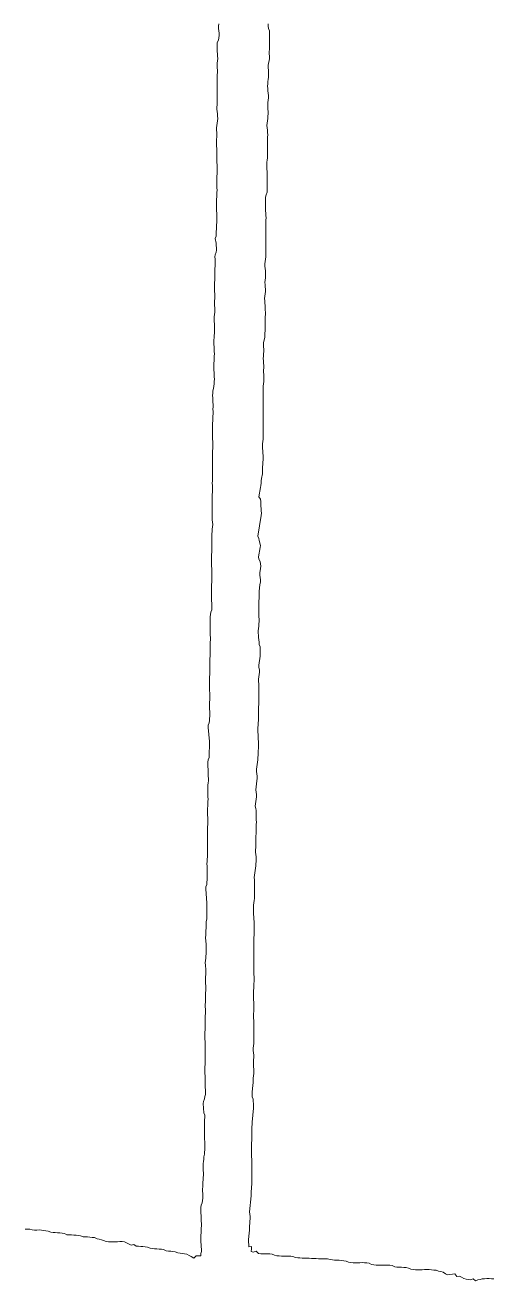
# Model space of a CAD drawing. Extents: x -16 to 11205, y -14909 to 147.
# Drawn here: x 9351 to 9554, y -9352 to -8808 of the extents above; entities that cross this region are included whole.
import ezdxf

# ---------------------------------------------------------------- set-up
doc = ezdxf.new("R2010")
doc.units = 0
doc.layers.get('0').update_dxf_attribs({"color": 1, "linetype": 'CONTINUOUS', "lineweight": 15, "true_color": 0xff0000})

msp = doc.modelspace()

# ---------------------------------------------------------------- linework, layer by layer
for p, q in [((9434.78, -8808), (9434.83, -8807)), ((9456.29, -8807), (9456.25, -8808)), ((9434.77, -8809), (9434.78, -8808)), ((9434.83, -8810), (9434.77, -8809)), ((9434.94, -8811), (9434.83, -8810)), ((9434.89, -8812.99), (9434.98, -8812)), ((9434.98, -8812), (9434.94, -8811)), ((9456.25, -8808), (9456.3, -8808.99)), ((9456.3, -8808.99), (9456.75, -8810.01)), ((9456.75, -8810.01), (9456.81, -8811.01)), ((9456.81, -8812), (9456.77, -8813)), ((9456.81, -8811.01), (9456.81, -8812)), ((9434.06, -8817), (9434.08, -8816.01)), ((9434.08, -8818), (9434.06, -8817)), ((9434.08, -8816.01), (9434.19, -8815.02)), ((9434.13, -8818.99), (9434.08, -8818)), ((9434.19, -8815.02), (9434.69, -8813.96)), ((9434.69, -8813.96), (9434.89, -8812.99)), ((9456.74, -8818), (9456.7, -8819)), ((9456.78, -8817), (9456.74, -8818)), ((9456.77, -8813), (9456.76, -8814)), ((9456.76, -8814), (9456.78, -8815)), ((9456.78, -8815), (9456.79, -8816)), ((9456.79, -8816), (9456.78, -8817)), ((9434.23, -8819.99), (9434.13, -8818.99)), ((9434.19, -8824.01), (9434.3, -8823.01)), ((9434.34, -8820.99), (9434.23, -8819.99)), ((9434.3, -8823.01), (9434.37, -8822)), ((9434.37, -8822), (9434.34, -8820.99)), ((9456.73, -8822.99), (9456.33, -8824.01)), ((9456.7, -8819), (9456.7, -8820)), ((9456.7, -8820), (9456.74, -8821)), ((9456.76, -8822), (9456.73, -8822.99)), ((9456.74, -8821), (9456.76, -8822)), ((9434.12, -8830), (9434.2, -8829.01)), ((9434.14, -8825), (9434.19, -8824.01)), ((9434.17, -8826), (9434.14, -8825)), ((9434.24, -8827), (9434.17, -8826)), ((9434.2, -8829.01), (9434.26, -8828.01)), ((9434.26, -8828.01), (9434.24, -8827)), ((9456.33, -8824.01), (9456.27, -8825)), ((9456.27, -8825), (9456.29, -8826)), ((9456.29, -8826), (9456.37, -8827)), ((9456.43, -8829.02), (9456.34, -8830.03)), ((9456.37, -8827), (9456.44, -8828)), ((9456.44, -8828), (9456.43, -8829.02)), ((9434.07, -8831), (9434.12, -8830)), ((9434.07, -8832), (9434.07, -8831)), ((9434.08, -8833), (9434.07, -8832)), ((9434.08, -8834), (9434.08, -8833)), ((9434.08, -8835), (9434.08, -8834)), ((9456.01, -8833), (9455.99, -8834)), ((9455.99, -8834), (9456.03, -8835)), ((9456.1, -8832.01), (9456.01, -8833)), ((9456.22, -8831.02), (9456.1, -8832.01)), ((9456.34, -8830.03), (9456.22, -8831.02)), ((9434.07, -8836), (9434.08, -8835)), ((9434.07, -8837), (9434.07, -8836)), ((9434.07, -8838), (9434.07, -8837)), ((9434.08, -8839), (9434.07, -8838)), ((9434.08, -8840), (9434.08, -8839)), ((9434.08, -8841), (9434.08, -8840)), ((9456.03, -8835), (9456.14, -8835.99)), ((9456.2, -8840.01), (9456.08, -8841)), ((9456.14, -8835.99), (9456.27, -8836.99)), ((9456.31, -8839.01), (9456.2, -8840.01)), ((9456.27, -8836.99), (9456.33, -8838)), ((9456.33, -8838), (9456.31, -8839.01)), ((9434.04, -8843), (9434.07, -8842)), ((9434.04, -8844), (9434.04, -8843)), ((9434.09, -8844.99), (9434.04, -8844)), ((9434.07, -8842), (9434.08, -8841)), ((9434.21, -8845.99), (9434.09, -8844.99)), ((9456.08, -8841), (9456.02, -8842)), ((9456.02, -8842), (9456.04, -8843)), ((9456.04, -8843), (9456.1, -8844)), ((9456.1, -8844), (9456.16, -8845)), ((9456.16, -8845), (9456.18, -8846.01)), ((9433.96, -8851), (9434.11, -8850.01)), ((9434.11, -8850.01), (9434.28, -8849.02)), ((9434.34, -8846.99), (9434.21, -8845.99)), ((9434.28, -8849.02), (9434.37, -8848.01)), ((9434.37, -8848.01), (9434.34, -8846.99)), ((9455.72, -8849.99), (9455.68, -8851)), ((9455.87, -8848.99), (9455.72, -8849.99)), ((9456.04, -8848), (9455.87, -8848.99)), ((9456.14, -8847.01), (9456.04, -8848)), ((9456.18, -8846.01), (9456.14, -8847.01)), ((9433.89, -8851.99), (9433.96, -8851)), ((9433.89, -8853), (9433.89, -8851.99)), ((9433.92, -8854), (9433.89, -8853)), ((9433.91, -8857), (9433.94, -8856)), ((9433.94, -8855), (9433.92, -8854)), ((9433.94, -8856), (9433.94, -8855)), ((9455.68, -8851), (9455.77, -8852.01)), ((9455.77, -8852.01), (9455.91, -8853.01)), ((9455.91, -8853.01), (9456, -8854)), ((9455.98, -8856), (9455.97, -8857)), ((9456.01, -8855), (9455.98, -8856)), ((9456, -8854), (9456.01, -8855)), ((9433.87, -8858), (9433.91, -8857)), ((9433.87, -8859), (9433.87, -8858)), ((9433.91, -8860), (9433.87, -8859)), ((9433.97, -8861), (9433.91, -8860)), ((9434, -8862), (9433.97, -8861)), ((9455.94, -8860), (9455.92, -8861)), ((9455.92, -8861), (9455.92, -8862)), ((9455.95, -8859), (9455.94, -8860)), ((9455.96, -8858), (9455.95, -8859)), ((9455.97, -8857), (9455.96, -8858)), ((9433.95, -8865), (9433.97, -8864)), ((9433.98, -8866), (9433.95, -8865)), ((9433.97, -8864), (9434, -8863)), ((9434.03, -8867), (9433.98, -8866)), ((9434, -8863), (9434, -8862)), ((9434.08, -8868), (9434.03, -8867)), ((9455.66, -8866.98), (9455.61, -8867.99)), ((9455.79, -8865.98), (9455.66, -8866.98)), ((9455.91, -8864.99), (9455.79, -8865.98)), ((9455.96, -8864), (9455.91, -8864.99)), ((9455.92, -8862), (9455.94, -8863)), ((9455.94, -8863), (9455.96, -8864)), ((9434.03, -8873), (9434.09, -8872)), ((9434.11, -8869), (9434.08, -8868)), ((9434.09, -8872), (9434.12, -8871)), ((9434.12, -8870), (9434.11, -8869)), ((9434.12, -8871), (9434.12, -8870)), ((9455.61, -8867.99), (9455.64, -8869)), ((9455.64, -8869), (9455.71, -8870.01)), ((9455.71, -8870.01), (9455.73, -8871.01)), ((9455.73, -8871.01), (9455.74, -8872.01)), ((9455.74, -8872.01), (9455.77, -8873.01)), ((9433.96, -8875), (9433.98, -8874)), ((9433.97, -8876), (9433.96, -8875)), ((9434.01, -8877), (9433.97, -8876)), ((9433.98, -8874), (9434.03, -8873)), ((9434.05, -8878), (9434.01, -8877)), ((9434.07, -8879), (9434.05, -8878)), ((9455.77, -8873.01), (9455.82, -8874)), ((9455.82, -8874), (9455.84, -8875)), ((9455.84, -8876), (9455.83, -8877)), ((9455.83, -8877), (9455.85, -8877.99)), ((9455.84, -8875), (9455.84, -8876)), ((9455.85, -8877.99), (9455.86, -8878.99)), ((9433.86, -8884), (9433.89, -8883)), ((9433.89, -8883), (9433.93, -8882)), ((9433.93, -8882), (9433.99, -8881)), ((9433.99, -8881), (9434.05, -8880)), ((9434.05, -8880), (9434.07, -8879)), ((9455.06, -8883), (9455.04, -8884)), ((9455.14, -8882.01), (9455.06, -8883)), ((9455.3, -8881.04), (9455.14, -8882.01)), ((9455.78, -8879.98), (9455.3, -8881.04)), ((9455.86, -8878.99), (9455.78, -8879.98)), ((9433.79, -8886), (9433.82, -8885)), ((9433.8, -8887), (9433.79, -8886)), ((9433.86, -8888), (9433.8, -8887)), ((9433.82, -8885), (9433.86, -8884)), ((9433.94, -8889), (9433.86, -8888)), ((9433.98, -8890), (9433.94, -8889)), ((9455.04, -8886), (9455.02, -8887)), ((9455.02, -8887), (9455.05, -8888)), ((9455.04, -8884), (9455.05, -8885)), ((9455.05, -8885), (9455.04, -8886)), ((9455.05, -8888), (9455.15, -8888.99)), ((9455.15, -8888.99), (9455.25, -8889.99)), ((9433.85, -8894.99), (9433.89, -8894)), ((9433.89, -8894), (9433.92, -8893)), ((9433.92, -8893), (9433.95, -8892)), ((9433.95, -8892), (9433.98, -8891)), ((9433.98, -8891), (9433.98, -8890)), ((9455.19, -8894), (9455.17, -8895)), ((9455.24, -8893), (9455.19, -8894)), ((9455.28, -8892), (9455.24, -8893)), ((9455.25, -8889.99), (9455.29, -8890.99)), ((9455.29, -8890.99), (9455.28, -8892)), ((9433.26, -8900), (9433.63, -8898.98)), ((9433.63, -8898.98), (9433.71, -8897.98)), ((9433.71, -8897.98), (9433.77, -8896.99)), ((9433.77, -8896.99), (9433.81, -8895.99)), ((9433.81, -8895.99), (9433.85, -8894.99)), ((9455.17, -8895), (9455.18, -8896)), ((9455.18, -8896), (9455.22, -8897)), ((9455.22, -8897), (9455.27, -8898)), ((9455.27, -8899), (9455.24, -8900)), ((9455.27, -8898), (9455.27, -8899)), ((9433.64, -8902.01), (9433.26, -8900)), ((9433.77, -8903.01), (9433.64, -8902.01)), ((9433.67, -8905.98), (9433.81, -8904.99)), ((9433.85, -8904), (9433.77, -8903.01)), ((9433.81, -8904.99), (9433.85, -8904)), ((9455.16, -8902), (9455.15, -8903)), ((9455.15, -8903), (9455.15, -8904)), ((9455.15, -8904), (9455.15, -8905)), ((9455.15, -8905), (9455.16, -8906)), ((9455.19, -8901), (9455.16, -8902)), ((9455.24, -8900), (9455.19, -8901)), ((9433.18, -8908.01), (9433.24, -8907.02)), ((9433.21, -8909), (9433.18, -8908.01)), ((9433.25, -8910), (9433.21, -8909)), ((9433.24, -8907.02), (9433.67, -8905.98)), ((9433.25, -8911), (9433.25, -8910)), ((9454.88, -8909.99), (9454.74, -8910.99)), ((9455.06, -8909.01), (9454.88, -8909.99)), ((9455.16, -8908.01), (9455.06, -8909.01)), ((9455.16, -8906), (9455.17, -8907.01)), ((9455.17, -8907.01), (9455.16, -8908.01)), ((9433.08, -8917), (9433.1, -8916)), ((9433.1, -8916), (9433.12, -8915)), ((9433.12, -8915), (9433.14, -8914)), ((9433.14, -8914), (9433.17, -8913.01)), ((9433.17, -8913.01), (9433.22, -8912.01)), ((9433.22, -8912.01), (9433.25, -8911)), ((9454.74, -8910.99), (9454.75, -8912)), ((9454.75, -8912), (9454.88, -8913.01)), ((9454.88, -8913.01), (9455.05, -8914)), ((9455.12, -8916), (9455.02, -8917)), ((9455.05, -8914), (9455.14, -8915)), ((9455.14, -8915), (9455.12, -8916)), ((9432.95, -8921), (9432.98, -8920)), ((9432.96, -8922), (9432.95, -8921)), ((9432.98, -8920), (9433.02, -8919)), ((9433.02, -8919), (9433.06, -8918)), ((9433.06, -8918), (9433.08, -8917)), ((9454.9, -8918), (9454.83, -8919)), ((9454.83, -8919), (9454.87, -8920)), ((9454.87, -8920), (9454.99, -8921)), ((9455.02, -8917), (9454.9, -8918)), ((9454.99, -8921), (9455.08, -8922)), ((9433.02, -8923), (9432.96, -8922)), ((9432.98, -8928), (9433.04, -8927)), ((9433.09, -8924), (9433.02, -8923)), ((9433.04, -8927), (9433.12, -8926)), ((9433.14, -8925), (9433.09, -8924)), ((9433.12, -8926), (9433.14, -8925)), ((9454.79, -8924.99), (9454.7, -8925.99)), ((9454.7, -8925.99), (9454.72, -8927)), ((9454.72, -8927), (9454.8, -8928.01)), ((9454.95, -8924), (9454.79, -8924.99)), ((9455.08, -8923), (9454.95, -8924)), ((9455.08, -8922), (9455.08, -8923)), ((9432.99, -8929), (9432.98, -8928)), ((9433.06, -8930), (9432.99, -8929)), ((9432.99, -8933), (9433.08, -8932)), ((9433.11, -8931), (9433.06, -8930)), ((9433.08, -8932), (9433.11, -8931)), ((9454.8, -8928.01), (9454.86, -8929.01)), ((9454.86, -8929.01), (9454.91, -8930)), ((9454.91, -8930), (9454.95, -8931)), ((9454.95, -8931), (9455, -8932)), ((9455, -8932), (9455.02, -8933)), ((9432.87, -8935), (9432.9, -8934)), ((9432.89, -8936), (9432.87, -8935)), ((9432.94, -8937), (9432.89, -8936)), ((9432.9, -8934), (9432.99, -8933)), ((9432.98, -8938), (9432.94, -8937)), ((9433.01, -8939), (9432.98, -8938)), ((9454.96, -8938), (9454.94, -8939)), ((9454.99, -8934), (9454.95, -8935)), ((9454.95, -8935), (9454.95, -8936)), ((9454.95, -8936), (9454.95, -8937)), ((9454.95, -8937), (9454.96, -8938)), ((9455.02, -8933), (9454.99, -8934)), ((9432.71, -8943.99), (9432.79, -8942.99)), ((9432.79, -8942.99), (9432.89, -8941.99)), ((9432.89, -8941.99), (9432.96, -8941)), ((9432.96, -8941), (9433.01, -8940)), ((9433.01, -8940), (9433.01, -8939)), ((9454.72, -8942.98), (9454.2, -8945.01)), ((9454.79, -8941.98), (9454.72, -8942.98)), ((9454.84, -8940.99), (9454.79, -8941.98)), ((9454.9, -8939.99), (9454.84, -8940.99)), ((9454.94, -8939), (9454.9, -8939.99)), ((9432.67, -8945), (9432.71, -8943.99)), ((9432.71, -8946.01), (9432.67, -8945)), ((9432.77, -8947.01), (9432.71, -8946.01)), ((9432.85, -8948.01), (9432.77, -8947.01)), ((9432.9, -8949), (9432.85, -8948.01)), ((9454.2, -8945.01), (9454.19, -8946)), ((9454.19, -8946), (9454.27, -8947)), ((9454.27, -8947), (9454.37, -8948)), ((9454.37, -8948), (9454.38, -8949.01)), ((9432.7, -8955), (9432.73, -8953.99)), ((9432.73, -8953.99), (9432.79, -8952.99)), ((9432.79, -8952.99), (9432.85, -8952)), ((9432.85, -8952), (9432.89, -8951)), ((9432.89, -8951), (9432.91, -8950)), ((9432.91, -8950), (9432.9, -8949)), ((9454.14, -8951.01), (9454.09, -8952)), ((9454.09, -8952), (9454.14, -8953)), ((9454.27, -8950.01), (9454.14, -8951.01)), ((9454.14, -8953), (9454.23, -8953.99)), ((9454.23, -8953.99), (9454.28, -8954.99)), ((9454.38, -8949.01), (9454.27, -8950.01)), ((9432.71, -8956), (9432.7, -8955)), ((9432.74, -8957.01), (9432.71, -8956)), ((9432.79, -8958.01), (9432.74, -8957.01)), ((9432.85, -8959), (9432.79, -8958.01)), ((9432.9, -8960), (9432.85, -8959)), ((9454.28, -8956), (9454.27, -8957)), ((9454.27, -8957), (9454.27, -8958)), ((9454.27, -8958), (9454.3, -8959)), ((9454.28, -8954.99), (9454.28, -8956)), ((9454.3, -8959), (9454.34, -8960)), ((9432.24, -8966.01), (9432.6, -8964.97)), ((9432.6, -8964.97), (9432.69, -8963.97)), ((9432.69, -8963.97), (9432.81, -8962.99)), ((9432.81, -8962.99), (9432.9, -8961.99)), ((9432.93, -8961), (9432.9, -8960)), ((9432.9, -8961.99), (9432.93, -8961)), ((9454.13, -8964.01), (9454.09, -8965)), ((9454.09, -8965), (9454.09, -8966)), ((9454.21, -8963.01), (9454.13, -8964.01)), ((9454.29, -8962.01), (9454.21, -8963.01)), ((9454.34, -8961.01), (9454.29, -8962.01)), ((9454.34, -8960), (9454.34, -8961.01)), ((9432.18, -8968), (9432.2, -8967.01)), ((9432.2, -8969), (9432.18, -8968)), ((9432.2, -8967.01), (9432.24, -8966.01)), ((9432.26, -8969.99), (9432.2, -8969)), ((9432.32, -8970.99), (9432.26, -8969.99)), ((9454.08, -8970), (9454.07, -8971)), ((9454.09, -8969), (9454.08, -8970)), ((9454.09, -8966), (9454.1, -8967)), ((9454.1, -8968), (9454.09, -8969)), ((9454.1, -8967), (9454.1, -8968)), ((9432.31, -8977.01), (9432.34, -8976.01)), ((9432.33, -8971.99), (9432.32, -8970.99)), ((9432.32, -8974), (9432.33, -8973)), ((9432.33, -8975), (9432.32, -8974)), ((9432.33, -8973), (9432.33, -8971.99)), ((9432.34, -8976.01), (9432.33, -8975)), ((9454.07, -8971), (9454.07, -8972)), ((9454.07, -8972), (9454.07, -8973)), ((9454.07, -8973), (9454.08, -8974)), ((9454.08, -8974), (9454.1, -8975)), ((9454.1, -8975), (9454.11, -8976)), ((9454.11, -8976), (9454.11, -8977)), ((9432.12, -8981), (9432.15, -8980.01)), ((9432.12, -8982), (9432.12, -8981)), ((9432.15, -8980.01), (9432.2, -8979.01)), ((9432.2, -8979.01), (9432.26, -8978.01)), ((9432.26, -8978.01), (9432.31, -8977.01)), ((9454.06, -8980), (9454.04, -8981)), ((9454.04, -8981), (9454.05, -8982)), ((9454.08, -8979), (9454.06, -8980)), ((9454.1, -8978), (9454.08, -8979)), ((9454.11, -8977), (9454.1, -8978)), ((9432.1, -8986), (9432.12, -8985)), ((9432.13, -8987), (9432.1, -8986)), ((9432.13, -8983), (9432.12, -8982)), ((9432.12, -8985), (9432.13, -8984)), ((9432.13, -8984), (9432.13, -8983)), ((9432.21, -8987.99), (9432.13, -8987)), ((9454.03, -8987), (9453.92, -8987.99)), ((9454.1, -8986), (9454.03, -8987)), ((9454.05, -8982), (9454.07, -8983)), ((9454.07, -8983), (9454.1, -8984)), ((9454.1, -8984), (9454.11, -8985)), ((9454.11, -8985), (9454.1, -8986)), ((9432.13, -8993), (9432.18, -8992.01)), ((9432.18, -8992.01), (9432.27, -8991.01)), ((9432.3, -8988.99), (9432.21, -8987.99)), ((9432.27, -8991.01), (9432.32, -8990)), ((9432.32, -8990), (9432.3, -8988.99)), ((9453.81, -8988.99), (9453.76, -8990)), ((9453.76, -8990), (9453.8, -8991)), ((9453.8, -8991), (9453.9, -8992)), ((9453.92, -8987.99), (9453.81, -8988.99)), ((9453.9, -8992), (9453.97, -8993)), ((9432.11, -8994), (9432.13, -8993)), ((9432.11, -8995), (9432.11, -8994)), ((9432.11, -8996), (9432.11, -8995)), ((9432.12, -8997), (9432.11, -8996)), ((9432.13, -8998), (9432.12, -8997)), ((9453.97, -8997), (9453.91, -8997.99)), ((9453.97, -8993), (9454, -8994)), ((9454, -8996), (9453.97, -8997)), ((9454, -8994), (9454, -8995)), ((9454, -8995), (9454, -8996)), ((9432.08, -9004), (9432.11, -9003)), ((9432.11, -9003), (9432.14, -9002)), ((9432.15, -8999), (9432.13, -8998)), ((9432.14, -9002), (9432.15, -9001)), ((9432.15, -9000), (9432.15, -8999)), ((9432.15, -9001), (9432.15, -9000)), ((9453.77, -9001.98), (9453.32, -9004.03)), ((9453.78, -8999.99), (9453.77, -9000.99)), ((9453.77, -9000.99), (9453.77, -9001.98)), ((9453.83, -8998.99), (9453.78, -8999.99)), ((9453.91, -8997.99), (9453.83, -8998.99)), ((9432.03, -9006), (9432.04, -9005)), ((9432.05, -9007), (9432.03, -9006)), ((9432.04, -9005), (9432.08, -9004)), ((9432.06, -9008), (9432.05, -9007)), ((9432.06, -9009), (9432.06, -9008)), ((9452.89, -9007.98), (9452.19, -9011.97)), ((9453.11, -9007.02), (9452.89, -9007.98)), ((9453.2, -9006.03), (9453.11, -9007.02)), ((9453.25, -9005.03), (9453.2, -9006.03)), ((9453.32, -9004.03), (9453.25, -9005.03)), ((9431.96, -9013), (9431.98, -9012)), ((9431.96, -9014), (9431.96, -9013)), ((9431.96, -9015), (9431.96, -9014)), ((9431.98, -9012), (9432, -9011)), ((9432, -9011), (9432.04, -9010)), ((9432.04, -9010), (9432.06, -9009)), ((9452.19, -9011.97), (9452.84, -9013.03)), ((9452.84, -9013.03), (9453.05, -9013.99)), ((9453.05, -9013.99), (9453.11, -9014.99)), ((9431.94, -9020), (9431.96, -9019)), ((9431.97, -9016), (9431.96, -9015)), ((9431.96, -9019), (9431.98, -9018)), ((9431.98, -9017), (9431.97, -9016)), ((9431.98, -9018), (9431.98, -9017)), ((9453.11, -9014.99), (9453.11, -9015.99)), ((9453.11, -9015.99), (9453.15, -9017)), ((9453.15, -9017), (9453.24, -9018.01)), ((9453.3, -9019.03), (9453.22, -9020.04)), ((9453.24, -9018.01), (9453.3, -9019.03)), ((9431.96, -9021), (9431.94, -9020)), ((9432.03, -9022), (9431.96, -9021)), ((9432.14, -9023), (9432.03, -9022)), ((9432.03, -9026), (9432.16, -9025.01)), ((9432.2, -9024), (9432.14, -9023)), ((9432.16, -9025.01), (9432.2, -9024)), ((9453.22, -9020.04), (9451.77, -9029.05)), ((9431.81, -9028.99), (9431.83, -9027.99)), ((9431.83, -9030), (9431.81, -9028.99)), ((9431.83, -9027.99), (9431.9, -9026.99)), ((9431.85, -9031), (9431.83, -9030)), ((9431.9, -9026.99), (9432.03, -9026)), ((9451.77, -9029.05), (9452.13, -9029.97)), ((9452.13, -9029.97), (9452.39, -9030.92)), ((9431.74, -9036.99), (9431.78, -9035.99)), ((9431.78, -9035.99), (9431.83, -9034.99)), ((9431.83, -9034.99), (9431.86, -9034)), ((9431.87, -9032), (9431.85, -9031)), ((9431.86, -9034), (9431.88, -9033)), ((9431.88, -9033), (9431.87, -9032)), ((9452.81, -9033.99), (9452.02, -9038)), ((9452.39, -9030.92), (9452.84, -9033)), ((9452.84, -9033), (9452.81, -9033.99)), ((9431.67, -9040), (9431.7, -9038.99)), ((9431.67, -9041), (9431.67, -9040)), ((9431.7, -9042), (9431.67, -9041)), ((9431.7, -9038.99), (9431.72, -9037.99)), ((9431.72, -9037.99), (9431.74, -9036.99)), ((9452.02, -9038), (9452.12, -9038.99)), ((9452.12, -9038.99), (9452.69, -9040.04)), ((9452.69, -9040.04), (9452.94, -9041.01)), ((9452.94, -9041.01), (9453.05, -9042)), ((9431.75, -9043), (9431.7, -9042)), ((9431.78, -9044), (9431.75, -9043)), ((9431.76, -9046), (9431.77, -9045)), ((9431.77, -9047), (9431.76, -9046)), ((9431.77, -9045), (9431.78, -9044)), ((9452.93, -9043), (9452.56, -9044.99)), ((9452.56, -9044.99), (9452.63, -9046)), ((9452.63, -9046), (9452.81, -9047)), ((9453.05, -9042), (9452.93, -9043)), ((9431.61, -9051.99), (9431.65, -9050.99)), ((9431.62, -9053), (9431.61, -9051.99)), ((9431.65, -9050.99), (9431.72, -9049.99)), ((9431.72, -9049.99), (9431.78, -9048.99)), ((9431.79, -9048), (9431.77, -9047)), ((9431.78, -9048.99), (9431.79, -9048)), ((9452.68, -9049.98), (9452.29, -9053)), ((9452.85, -9048.99), (9452.68, -9049.98)), ((9452.81, -9047), (9452.92, -9048)), ((9452.92, -9048), (9452.85, -9048.99)), ((9431.66, -9054.01), (9431.62, -9053)), ((9431.7, -9055.01), (9431.66, -9054.01)), ((9431.72, -9056.01), (9431.7, -9055.01)), ((9431.73, -9057), (9431.72, -9056.01)), ((9431.75, -9058), (9431.73, -9057)), ((9452.24, -9057.01), (9452.2, -9058)), ((9452.3, -9056.01), (9452.24, -9057.01)), ((9452.29, -9053), (9452.34, -9054)), ((9452.35, -9055), (9452.3, -9056.01)), ((9452.34, -9054), (9452.35, -9055)), ((9431.12, -9064.01), (9431.26, -9063.03)), ((9431.26, -9063.03), (9431.4, -9062.04)), ((9431.4, -9062.04), (9431.8, -9060.99)), ((9431.78, -9059), (9431.75, -9058)), ((9431.81, -9059.99), (9431.78, -9059)), ((9431.8, -9060.99), (9431.81, -9059.99)), ((9452.19, -9061), (9452.18, -9062)), ((9452.18, -9062), (9452.18, -9063)), ((9452.18, -9063), (9452.22, -9064)), ((9452.2, -9058), (9452.19, -9059)), ((9452.19, -9059), (9452.19, -9060)), ((9452.19, -9060), (9452.19, -9061)), ((9431.04, -9065), (9431.12, -9064.01)), ((9431.05, -9066), (9431.04, -9065)), ((9431.09, -9067), (9431.05, -9066)), ((9431.11, -9068), (9431.09, -9067)), ((9431.1, -9069), (9431.11, -9068)), ((9452.12, -9068.01), (9451.99, -9069)), ((9452.25, -9067.02), (9452.12, -9068.01)), ((9452.22, -9064), (9452.29, -9065)), ((9452.32, -9066.01), (9452.25, -9067.02)), ((9452.29, -9065), (9452.32, -9066.01)), ((9431.09, -9070), (9431.1, -9069)), ((9431.1, -9071), (9431.09, -9070)), ((9431.16, -9072), (9431.1, -9071)), ((9431.2, -9073), (9431.16, -9072)), ((9431.16, -9075), (9431.2, -9074)), ((9431.2, -9074), (9431.2, -9073)), ((9451.99, -9069), (9451.93, -9070)), ((9451.93, -9070), (9451.96, -9071)), ((9451.96, -9071), (9452.02, -9072)), ((9452.02, -9072), (9452.1, -9072.99)), ((9452.1, -9072.99), (9452.2, -9073.98)), ((9452.2, -9073.98), (9452.31, -9074.97)), ((9431.09, -9077), (9431.11, -9076)), ((9431.11, -9078), (9431.09, -9077)), ((9431.11, -9076), (9431.16, -9075)), ((9431.12, -9079), (9431.11, -9078)), ((9431.11, -9080), (9431.12, -9079)), ((9452.31, -9074.97), (9452.39, -9075.97)), ((9452.39, -9075.97), (9452.73, -9077.01)), ((9452.73, -9077.01), (9452.74, -9078.01)), ((9452.74, -9078.01), (9452.76, -9079)), ((9452.76, -9079), (9452.81, -9080)), ((9430.94, -9084), (9430.95, -9083)), ((9430.97, -9085), (9430.94, -9084)), ((9430.95, -9083), (9430.99, -9082)), ((9430.99, -9082), (9431.05, -9081)), ((9431.05, -9081), (9431.11, -9080)), ((9452.82, -9080.99), (9452.11, -9085)), ((9452.81, -9080), (9452.82, -9080.99)), ((9430.81, -9090.99), (9430.87, -9089.99)), ((9430.87, -9089.99), (9430.94, -9089)), ((9430.94, -9089), (9430.99, -9088)), ((9431, -9086), (9430.97, -9085)), ((9430.99, -9088), (9431.01, -9087)), ((9431.01, -9087), (9431, -9086)), ((9452.21, -9090.01), (9452.1, -9091)), ((9452.11, -9085), (9452.24, -9085.99)), ((9452.37, -9089.02), (9452.21, -9090.01)), ((9452.24, -9085.99), (9452.4, -9086.99)), ((9452.46, -9088), (9452.37, -9089.02)), ((9452.4, -9086.99), (9452.46, -9088)), ((9430.79, -9092), (9430.81, -9090.99)), ((9430.81, -9093), (9430.79, -9092)), ((9430.83, -9094), (9430.81, -9093)), ((9430.85, -9095), (9430.83, -9094)), ((9430.88, -9096), (9430.85, -9095)), ((9452.1, -9091), (9452.09, -9092)), ((9452.09, -9092), (9452.15, -9093)), ((9452.19, -9095), (9452.14, -9096)), ((9452.15, -9093), (9452.2, -9094)), ((9452.2, -9094), (9452.19, -9095)), ((9430.83, -9102), (9430.87, -9101)), ((9430.87, -9101), (9430.93, -9100)), ((9430.92, -9097), (9430.88, -9096)), ((9430.96, -9098), (9430.92, -9097)), ((9430.93, -9100), (9430.96, -9099)), ((9430.96, -9099), (9430.96, -9098)), ((9452.14, -9096), (9452.11, -9097)), ((9452.11, -9097), (9452.12, -9098)), ((9452.12, -9098), (9452.16, -9099)), ((9452.16, -9099), (9452.2, -9100)), ((9452.2, -9101), (9452.16, -9102)), ((9452.2, -9100), (9452.2, -9101)), ((9430.82, -9103), (9430.83, -9102)), ((9430.85, -9104), (9430.82, -9103)), ((9430.89, -9105), (9430.85, -9104)), ((9430.92, -9106), (9430.89, -9105)), ((9430.9, -9107), (9430.92, -9106)), ((9452.09, -9103), (9452.04, -9104)), ((9452.04, -9104), (9452.04, -9105)), ((9452.04, -9105), (9452.06, -9106)), ((9452.06, -9106), (9452.07, -9107)), ((9452.16, -9102), (9452.09, -9103)), ((9430.21, -9112.01), (9430.27, -9111.02)), ((9430.76, -9118.02), (9430.21, -9112.01)), ((9430.27, -9111.02), (9430.65, -9109.97)), ((9430.65, -9109.97), (9430.74, -9108.98)), ((9430.74, -9108.98), (9430.84, -9107.99)), ((9430.84, -9107.99), (9430.9, -9107)), ((9451.75, -9111.99), (9451.73, -9113)), ((9451.84, -9110.99), (9451.75, -9111.99)), ((9451.94, -9110), (9451.84, -9110.99)), ((9452.02, -9109), (9451.94, -9110)), ((9452.06, -9108), (9452.02, -9109)), ((9452.07, -9107), (9452.06, -9108)), ((9451.73, -9113), (9451.77, -9114.01)), ((9451.77, -9114.01), (9451.86, -9115.01)), ((9451.86, -9115.01), (9451.92, -9116)), ((9451.92, -9116), (9451.95, -9117)), ((9451.95, -9117), (9451.97, -9118)), ((9430.72, -9121.99), (9430.79, -9121)), ((9430.72, -9122.99), (9430.72, -9121.99)), ((9430.73, -9123.99), (9430.72, -9122.99)), ((9430.85, -9119.01), (9430.76, -9118.02)), ((9430.79, -9121), (9430.86, -9120)), ((9430.86, -9120), (9430.85, -9119.01)), ((9451.88, -9122.99), (9451.83, -9123.99)), ((9451.94, -9122), (9451.88, -9122.99)), ((9451.97, -9121), (9451.94, -9122)), ((9451.97, -9118), (9451.99, -9119)), ((9451.99, -9120), (9451.97, -9121)), ((9451.99, -9119), (9451.99, -9120)), ((9430.09, -9128), (9430.15, -9127.01)), ((9430.11, -9129), (9430.09, -9128)), ((9430.15, -9127.01), (9430.28, -9126.02)), ((9430.28, -9126.02), (9430.69, -9124.98)), ((9430.69, -9124.98), (9430.73, -9123.99)), ((9451.74, -9125.98), (9451.18, -9130)), ((9451.79, -9124.98), (9451.74, -9125.98)), ((9451.83, -9123.99), (9451.79, -9124.98)), ((9430.17, -9130), (9430.11, -9129)), ((9430.2, -9130.99), (9430.17, -9130)), ((9430.23, -9131.99), (9430.2, -9130.99)), ((9430.3, -9132.99), (9430.23, -9131.99)), ((9430.38, -9134), (9430.3, -9132.99)), ((9451.18, -9130), (9451.24, -9130.99)), ((9451.24, -9130.99), (9451.33, -9131.99)), ((9451.33, -9131.99), (9451.43, -9133)), ((9451.43, -9133), (9451.47, -9134.03)), ((9430.02, -9139), (9430.04, -9138)), ((9430.07, -9140), (9430.02, -9139)), ((9430.04, -9138), (9430.14, -9137.01)), ((9430.14, -9137.01), (9430.3, -9136.02)), ((9430.3, -9136.02), (9430.4, -9135.01)), ((9430.4, -9135.01), (9430.38, -9134)), ((9451.38, -9135.05), (9450.82, -9139)), ((9450.82, -9139), (9451.03, -9140)), ((9451.47, -9134.03), (9451.38, -9135.05)), ((9430.12, -9141), (9430.07, -9140)), ((9430.09, -9145), (9430.14, -9144)), ((9430.16, -9142), (9430.12, -9141)), ((9430.14, -9144), (9430.17, -9143)), ((9430.17, -9143), (9430.16, -9142)), ((9451.2, -9142.01), (9450.63, -9146.01)), ((9451.03, -9140), (9451.21, -9141)), ((9451.21, -9141), (9451.2, -9142.01)), ((9429.99, -9148), (9430.01, -9147)), ((9430, -9149), (9429.99, -9148)), ((9430.01, -9150), (9430, -9149)), ((9430.01, -9147), (9430.04, -9146)), ((9430.03, -9151), (9430.01, -9150)), ((9430.04, -9146), (9430.09, -9145)), ((9450.63, -9146.01), (9450.83, -9147.01)), ((9450.83, -9147.01), (9450.97, -9148)), ((9450.97, -9148), (9450.99, -9149)), ((9450.99, -9149), (9450.98, -9150)), ((9450.98, -9150), (9451.02, -9151)), ((9429.94, -9156), (9429.98, -9155)), ((9429.98, -9155), (9430.02, -9154)), ((9430.02, -9154), (9430.04, -9153)), ((9430.05, -9152), (9430.03, -9151)), ((9430.04, -9153), (9430.05, -9152)), ((9451.02, -9151), (9451.08, -9152)), ((9451.08, -9154), (9451.06, -9155)), ((9451.06, -9155), (9451.06, -9156)), ((9451.08, -9152), (9451.1, -9153)), ((9451.1, -9153), (9451.08, -9154)), ((9429.89, -9158), (9429.9, -9157)), ((9429.91, -9159), (9429.89, -9158)), ((9429.9, -9157), (9429.94, -9156)), ((9429.95, -9160), (9429.91, -9159)), ((9429.97, -9161), (9429.95, -9160)), ((9429.97, -9162), (9429.97, -9161)), ((9450.89, -9158.99), (9450.83, -9159.99)), ((9450.83, -9159.99), (9450.85, -9161)), ((9450.85, -9161), (9450.91, -9162)), ((9450.99, -9158), (9450.89, -9158.99)), ((9451.05, -9157), (9450.99, -9158)), ((9451.06, -9156), (9451.05, -9157)), ((9429.92, -9164), (9429.94, -9163)), ((9429.93, -9165), (9429.92, -9164)), ((9429.94, -9166), (9429.93, -9165)), ((9429.93, -9167), (9429.94, -9166)), ((9429.94, -9163), (9429.97, -9162)), ((9450.82, -9164), (9450.75, -9165)), ((9450.75, -9165), (9450.78, -9166.01)), ((9450.78, -9166.01), (9450.88, -9167)), ((9450.91, -9163), (9450.82, -9164)), ((9450.91, -9162), (9450.91, -9163)), ((9429.72, -9171), (9429.76, -9169.99)), ((9429.74, -9172), (9429.72, -9171)), ((9429.78, -9173), (9429.74, -9172)), ((9429.76, -9169.99), (9429.82, -9168.99)), ((9429.82, -9168.99), (9429.89, -9168)), ((9429.89, -9168), (9429.93, -9167)), ((9450.87, -9171.99), (9450.76, -9172.98)), ((9450.94, -9171), (9450.87, -9171.99)), ((9450.88, -9167), (9450.98, -9168)), ((9451, -9170), (9450.94, -9171)), ((9450.98, -9168), (9451.02, -9169)), ((9451.02, -9169), (9451, -9170)), ((9429.81, -9174), (9429.78, -9173)), ((9429.79, -9177.99), (9429.84, -9176.99)), ((9429.84, -9175), (9429.81, -9174)), ((9429.85, -9176), (9429.84, -9175)), ((9429.84, -9176.99), (9429.85, -9176)), ((9450.76, -9172.98), (9450.23, -9177)), ((9450.23, -9177), (9450.3, -9177.99)), ((9429.19, -9182), (9429.21, -9181.01)), ((9429.66, -9188.01), (9429.19, -9182)), ((9429.21, -9181.01), (9429.59, -9179.97)), ((9429.59, -9179.97), (9429.7, -9178.98)), ((9429.7, -9178.98), (9429.79, -9177.99)), ((9450.31, -9182.01), (9450.29, -9183.01)), ((9450.3, -9177.99), (9450.36, -9178.99)), ((9450.34, -9181), (9450.31, -9182.01)), ((9450.37, -9180), (9450.34, -9181)), ((9450.36, -9178.99), (9450.37, -9180)), ((9429.7, -9189.01), (9429.66, -9188.01)), ((9450.02, -9188), (9449.93, -9188.99)), ((9450.14, -9187.01), (9450.02, -9188)), ((9450.24, -9186.02), (9450.14, -9187.01)), ((9450.28, -9185.02), (9450.24, -9186.02)), ((9450.29, -9184.01), (9450.28, -9185.02)), ((9450.29, -9183.01), (9450.29, -9184.01)), ((9429.66, -9194), (9429.67, -9193)), ((9429.67, -9193), (9429.68, -9192)), ((9429.68, -9192), (9429.69, -9191)), ((9429.69, -9191), (9429.71, -9190)), ((9429.71, -9190), (9429.7, -9189.01)), ((9449.88, -9191), (9449.87, -9192)), ((9449.87, -9192), (9449.88, -9193.01)), ((9449.89, -9190), (9449.88, -9191)), ((9449.88, -9193.01), (9449.95, -9194)), ((9449.93, -9188.99), (9449.89, -9190)), ((9429.29, -9200.01), (9429.32, -9199.01)), ((9429.32, -9199.01), (9429.33, -9198.01)), ((9429.33, -9197.01), (9429.34, -9196.01)), ((9429.33, -9198.01), (9429.33, -9197.01)), ((9429.34, -9196.01), (9429.65, -9195)), ((9429.65, -9195), (9429.66, -9194)), ((9449.95, -9194), (9450.08, -9194.99)), ((9450.08, -9194.99), (9450.17, -9195.99)), ((9450.16, -9198), (9450.14, -9199)), ((9450.14, -9199), (9450.14, -9200)), ((9450.18, -9197), (9450.16, -9198)), ((9450.17, -9195.99), (9450.18, -9197)), ((9429.11, -9203), (9429.16, -9202)), ((9429.32, -9205.99), (9429.11, -9203)), ((9429.16, -9202), (9429.24, -9201.01)), ((9429.24, -9201.01), (9429.29, -9200.01)), ((9450.03, -9203), (9449.99, -9204)), ((9449.99, -9204), (9450, -9205)), ((9450.09, -9202), (9450.03, -9203)), ((9450.13, -9201), (9450.09, -9202)), ((9450.14, -9200), (9450.13, -9201)), ((9429.26, -9211.02), (9429.32, -9210.02)), ((9429.36, -9206.99), (9429.32, -9205.99)), ((9429.32, -9210.02), (9429.34, -9209.01)), ((9429.34, -9209.01), (9429.35, -9208)), ((9429.35, -9208), (9429.36, -9206.99)), ((9450, -9205), (9450.03, -9206)), ((9450.03, -9206), (9450.05, -9207)), ((9450.06, -9208), (9450.04, -9209)), ((9450.04, -9209), (9450.04, -9210)), ((9450.04, -9210), (9450.04, -9211)), ((9450.05, -9207), (9450.06, -9208)), ((9429, -9214), (9429.06, -9213)), ((9429.01, -9215), (9429, -9214)), ((9429.16, -9217), (9429.01, -9215)), ((9429.06, -9213), (9429.16, -9212.01)), ((9429.16, -9212.01), (9429.26, -9211.02)), ((9450.05, -9213), (9450.03, -9214)), ((9450.03, -9214), (9450.03, -9215)), ((9450.03, -9215), (9450.04, -9216)), ((9450.04, -9211), (9450.05, -9212)), ((9450.05, -9212), (9450.05, -9213)), ((9429.11, -9221), (9429.14, -9220)), ((9429.12, -9222), (9429.11, -9221)), ((9429.14, -9220), (9429.19, -9219)), ((9429.21, -9218), (9429.16, -9217)), ((9429.19, -9219), (9429.21, -9218)), ((9450.04, -9216), (9450.06, -9217)), ((9450.06, -9217), (9450.07, -9218)), ((9450.07, -9218), (9450.08, -9219)), ((9450.08, -9219), (9450.09, -9220)), ((9450.09, -9220), (9450.1, -9221)), ((9450.1, -9221), (9450.1, -9222)), ((9429.14, -9223), (9429.12, -9222)), ((9429.15, -9224), (9429.14, -9223)), ((9429.14, -9227), (9429.15, -9226)), ((9429.15, -9225), (9429.15, -9224)), ((9429.15, -9226), (9429.15, -9225)), ((9449.91, -9226), (9449.89, -9227)), ((9449.95, -9225), (9449.91, -9226)), ((9450, -9224), (9449.95, -9225)), ((9450.06, -9223), (9450, -9224)), ((9450.1, -9222), (9450.06, -9223)), ((9428.99, -9232), (9429.01, -9231)), ((9429.01, -9231), (9429.05, -9230)), ((9429.05, -9230), (9429.09, -9229)), ((9429.09, -9229), (9429.12, -9228)), ((9429.12, -9228), (9429.14, -9227)), ((9449.86, -9228), (9449.85, -9229)), ((9449.85, -9229), (9449.89, -9230)), ((9449.89, -9227), (9449.86, -9228)), ((9449.89, -9230), (9449.97, -9231)), ((9449.97, -9231), (9450.04, -9232)), ((9428.95, -9238), (9428.98, -9237)), ((9428.98, -9237), (9429.02, -9236)), ((9428.99, -9233), (9428.99, -9232)), ((9429.02, -9234), (9428.99, -9233)), ((9429.03, -9235), (9429.02, -9234)), ((9429.02, -9236), (9429.03, -9235)), ((9449.94, -9236), (9449.92, -9237)), ((9449.92, -9237), (9449.94, -9238)), ((9450, -9235), (9449.94, -9236)), ((9450.06, -9234), (9450, -9235)), ((9450.04, -9232), (9450.07, -9233)), ((9450.07, -9233), (9450.06, -9234)), ((9428.91, -9243), (9428.95, -9242)), ((9428.94, -9239), (9428.95, -9238)), ((9428.95, -9240), (9428.94, -9239)), ((9428.96, -9241), (9428.95, -9240)), ((9428.95, -9242), (9428.96, -9241)), ((9449.94, -9238), (9449.98, -9239)), ((9449.99, -9241), (9449.97, -9242)), ((9449.97, -9242), (9449.97, -9243)), ((9449.98, -9239), (9450, -9240)), ((9450, -9240), (9449.99, -9241)), ((9428.82, -9245), (9428.86, -9244)), ((9428.83, -9246), (9428.82, -9245)), ((9428.85, -9247), (9428.83, -9246)), ((9428.87, -9248), (9428.85, -9247)), ((9428.86, -9244), (9428.91, -9243)), ((9428.88, -9249), (9428.87, -9248)), ((9450.06, -9248), (9449.95, -9249)), ((9449.97, -9243), (9449.99, -9244)), ((9449.99, -9244), (9450.02, -9245)), ((9450.02, -9245), (9450.06, -9246)), ((9450.06, -9246), (9450.08, -9247)), ((9450.08, -9247), (9450.06, -9248)), ((9428.89, -9250), (9428.88, -9249)), ((9428.9, -9251), (9428.89, -9250)), ((9428.9, -9252), (9428.9, -9251)), ((9428.91, -9253), (9428.9, -9252)), ((9428.92, -9254), (9428.91, -9253)), ((9449.95, -9249), (9449.74, -9250.99)), ((9449.74, -9250.99), (9449.78, -9252)), ((9449.78, -9252), (9449.89, -9253)), ((9449.89, -9253), (9449.99, -9254)), ((9428.79, -9260), (9428.83, -9259)), ((9428.83, -9259), (9428.91, -9258)), ((9428.91, -9258), (9428.98, -9257)), ((9428.97, -9255), (9428.92, -9254)), ((9429, -9256), (9428.97, -9255)), ((9428.98, -9257), (9429, -9256)), ((9449.91, -9256), (9449.84, -9257)), ((9449.84, -9257), (9449.85, -9258)), ((9449.85, -9258), (9449.92, -9259)), ((9449.98, -9255), (9449.91, -9256)), ((9449.92, -9259), (9450, -9260)), ((9449.99, -9254), (9449.98, -9255)), ((9428.8, -9261), (9428.79, -9260)), ((9428.86, -9262), (9428.8, -9261)), ((9428.92, -9263), (9428.86, -9262)), ((9428.96, -9264), (9428.92, -9263)), ((9428.96, -9265), (9428.96, -9264)), ((9449.79, -9263.98), (9449.74, -9264.98)), ((9449.87, -9262.99), (9449.79, -9263.98)), ((9449.95, -9262), (9449.87, -9262.99)), ((9450.01, -9261), (9449.95, -9262)), ((9450, -9260), (9450.01, -9261)), ((9428.92, -9267), (9428.93, -9266)), ((9428.95, -9268), (9428.92, -9267)), ((9428.93, -9266), (9428.96, -9265)), ((9429.02, -9269), (9428.95, -9268)), ((9429.01, -9271), (9429.06, -9270)), ((9429.06, -9270), (9429.02, -9269)), ((9449.33, -9270), (9449.32, -9271)), ((9449.65, -9266.99), (9449.33, -9270)), ((9449.69, -9265.98), (9449.65, -9266.99)), ((9449.74, -9264.98), (9449.69, -9265.98)), ((9428.13, -9275.01), (9428.19, -9274.02)), ((9428.37, -9278.98), (9428.13, -9275.01)), ((9428.19, -9274.02), (9428.64, -9272.95)), ((9428.64, -9272.95), (9428.84, -9271.98)), ((9428.84, -9271.98), (9429.01, -9271)), ((9449.32, -9271), (9449.3, -9271.99)), ((9449.3, -9271.99), (9449.67, -9273.01)), ((9449.67, -9273.01), (9449.75, -9274.01)), ((9449.75, -9274.01), (9449.85, -9275)), ((9449.85, -9275), (9449.87, -9276)), ((9428.76, -9280.01), (9428.37, -9278.98)), ((9428.77, -9281), (9428.76, -9280.01)), ((9449.8, -9276.99), (9449.24, -9283)), ((9449.87, -9276), (9449.8, -9276.99)), ((9428.63, -9287.01), (9428.69, -9281.99)), ((9428.69, -9281.99), (9428.77, -9281)), ((9449.12, -9286), (9449.11, -9287)), ((9449.17, -9285), (9449.12, -9286)), ((9449.23, -9284), (9449.17, -9285)), ((9449.24, -9283), (9449.23, -9284)), ((9428.67, -9288.01), (9428.63, -9287.01)), ((9428.66, -9289.01), (9428.67, -9288.01)), ((9428.67, -9290.01), (9428.66, -9289.01)), ((9428.8, -9292.01), (9428.67, -9290.01)), ((9449.08, -9291), (9449.07, -9292)), ((9449.12, -9290), (9449.08, -9291)), ((9449.11, -9287), (9449.13, -9288)), ((9449.14, -9289), (9449.12, -9290)), ((9449.13, -9288), (9449.14, -9289)), ((9428.36, -9298.03), (9428.67, -9296.98)), ((9428.67, -9296.98), (9428.71, -9295.99)), ((9428.71, -9295.99), (9428.78, -9294.99)), ((9428.78, -9294.99), (9428.84, -9294)), ((9428.85, -9293), (9428.8, -9292.01)), ((9428.84, -9294), (9428.85, -9293)), ((9449.02, -9295), (9448.99, -9296)), ((9448.99, -9296), (9449.01, -9297)), ((9449.01, -9297), (9449.07, -9298)), ((9449.05, -9294), (9449.02, -9295)), ((9449.06, -9293), (9449.05, -9294)), ((9449.07, -9292), (9449.06, -9293)), ((9428.05, -9301), (9428.21, -9300.02)), ((9428.12, -9304), (9428.05, -9301)), ((9428.21, -9300.02), (9428.32, -9299.03)), ((9428.32, -9299.03), (9428.36, -9298.03)), ((9449.07, -9298), (9449.14, -9299.01)), ((9449.13, -9300.02), (9449.08, -9308.99)), ((9449.14, -9299.01), (9449.13, -9300.02)), ((9427.98, -9309), (9428, -9308)), ((9428, -9308), (9428.06, -9307)), ((9428.06, -9307), (9428.14, -9306)), ((9428.18, -9305), (9428.12, -9304)), ((9428.14, -9306), (9428.18, -9305)), ((9427.84, -9312), (9427.9, -9311)), ((9427.95, -9315), (9427.84, -9312)), ((9427.9, -9311), (9427.96, -9310)), ((9427.96, -9310), (9427.98, -9309)), ((9448.9, -9312.99), (9448.87, -9313.98)), ((9448.97, -9312), (9448.9, -9312.99)), ((9449.07, -9311), (9448.97, -9312)), ((9449.13, -9309.99), (9449.07, -9311)), ((9449.08, -9308.99), (9449.13, -9309.99)), ((9427.01, -9320), (9427.14, -9319.02)), ((9427.14, -9319.02), (9427.66, -9317.95)), ((9427.66, -9317.95), (9427.85, -9316.98)), ((9427.85, -9316.98), (9427.96, -9316)), ((9427.96, -9316), (9427.95, -9315)), ((9448.84, -9314.97), (9448.16, -9321.97)), ((9448.87, -9313.98), (9448.84, -9314.97)), ((9427.27, -9325.99), (9427.01, -9320)), ((9448.16, -9321.97), (9448.3, -9322.96)), ((9448.3, -9322.96), (9448.36, -9323.98)), ((9448.36, -9323.98), (9448.37, -9325)), ((9350.94, -9329.47), (9351.94, -9329.47)), ((9351.94, -9329.47), (9352.94, -9329.47)), ((9352.94, -9329.47), (9354.03, -9329.78)), ((9354.03, -9329.78), (9355.02, -9329.83)), ((9355.02, -9329.83), (9356.02, -9329.79)), ((9356.02, -9329.79), (9357.02, -9329.78)), ((9357.02, -9329.78), (9358.02, -9329.86)), ((9358.02, -9329.86), (9359, -9330.03)), ((9427.22, -9330.01), (9427.27, -9329.01)), ((9427.31, -9326.99), (9427.27, -9325.99)), ((9427.27, -9329.01), (9427.31, -9328)), ((9427.31, -9328), (9427.31, -9326.99)), ((9448.11, -9329.01), (9448.07, -9330.01)), ((9448.17, -9328.01), (9448.11, -9329.01)), ((9448.26, -9327.02), (9448.17, -9328.01)), ((9448.33, -9326.01), (9448.26, -9327.02)), ((9448.37, -9325), (9448.33, -9326.01)), ((9359, -9330.03), (9359.96, -9330.2)), ((9359.96, -9330.2), (9360.94, -9330.35)), ((9360.94, -9330.35), (9362.03, -9330.77)), ((9362.03, -9330.77), (9363.02, -9330.83)), ((9363.02, -9330.83), (9364.01, -9330.88)), ((9364.01, -9330.88), (9365.01, -9330.95)), ((9365.01, -9330.95), (9365.99, -9331.05)), ((9365.99, -9331.05), (9366.97, -9331.2)), ((9366.97, -9331.2), (9367.94, -9331.37)), ((9367.94, -9331.37), (9369.02, -9331.83)), ((9369.02, -9331.83), (9370.01, -9331.9)), ((9370.01, -9331.9), (9371.01, -9331.93)), ((9371.01, -9331.93), (9372, -9331.99)), ((9372, -9331.99), (9372.99, -9332.09)), ((9372.99, -9332.09), (9373.97, -9332.21)), ((9373.97, -9332.21), (9374.96, -9332.32)), ((9374.96, -9332.32), (9376.04, -9332.69)), ((9376.04, -9332.69), (9377.03, -9332.75)), ((9377.03, -9332.75), (9378.02, -9332.8)), ((9378.02, -9332.8), (9379.02, -9332.87)), ((9379.02, -9332.87), (9380.01, -9332.96)), ((9380.01, -9332.96), (9380.98, -9333.09)), ((9380.98, -9333.09), (9382.1, -9333.59)), ((9382.1, -9333.59), (9383.05, -9333.82)), ((9383.05, -9333.82), (9383.98, -9334.07)), ((9383.98, -9334.07), (9384.93, -9334.29)), ((9384.93, -9334.29), (9386.04, -9334.8)), ((9386.04, -9334.8), (9387.01, -9334.91)), ((9387.01, -9334.91), (9388, -9334.95)), ((9388, -9334.95), (9389, -9334.95)), ((9389, -9334.95), (9390, -9334.91)), ((9390, -9334.91), (9391, -9334.87)), ((9391, -9334.87), (9392.01, -9334.81)), ((9392.01, -9334.81), (9393.03, -9334.76)), ((9393.03, -9334.76), (9394.03, -9334.86)), ((9394.03, -9334.86), (9395.15, -9335.54)), ((9427.06, -9333), (9427.1, -9332)), ((9427.06, -9334), (9427.06, -9333)), ((9427.1, -9335), (9427.06, -9334)), ((9427.1, -9332), (9427.16, -9331.01)), ((9427.14, -9336), (9427.1, -9335)), ((9427.16, -9331.01), (9427.22, -9330.01)), ((9447.98, -9331), (9447.68, -9334.02)), ((9447.68, -9334.02), (9447.76, -9335.03)), ((9447.76, -9335.03), (9447.82, -9336.05)), ((9448.07, -9330.01), (9447.98, -9331)), ((9395.15, -9335.54), (9396.02, -9335.95)), ((9396.02, -9335.95), (9396.9, -9336.31)), ((9396.9, -9336.31), (9398, -9336)), ((9398, -9336), (9399.02, -9336.86)), ((9399.02, -9336.86), (9400.02, -9336.86)), ((9400.02, -9336.86), (9401.01, -9336.91)), ((9401.01, -9336.91), (9402, -9336.99)), ((9402, -9336.99), (9402.98, -9337.11)), ((9402.98, -9337.11), (9403.96, -9337.24)), ((9403.96, -9337.24), (9405.05, -9337.68)), ((9405.05, -9337.68), (9406.03, -9337.79)), ((9406.03, -9337.79), (9407.02, -9337.88)), ((9407.02, -9337.88), (9408.01, -9337.95)), ((9408.01, -9337.95), (9409, -9338.02)), ((9409, -9338.02), (9409.98, -9338.13)), ((9409.98, -9338.13), (9410.95, -9338.28)), ((9410.95, -9338.28), (9412.04, -9338.76)), ((9412.04, -9338.76), (9413.02, -9338.89)), ((9413.02, -9338.89), (9414.01, -9338.97)), ((9414.01, -9338.97), (9414.99, -9339.06)), ((9414.99, -9339.06), (9415.96, -9339.21)), ((9415.96, -9339.21), (9417.06, -9339.69)), ((9417.06, -9339.69), (9418.04, -9339.81)), ((9418.04, -9339.81), (9419.02, -9339.91)), ((9419.02, -9339.91), (9419.99, -9340.04)), ((9419.99, -9340.04), (9420.94, -9340.24)), ((9420.94, -9340.24), (9422.04, -9340.86)), ((9427, -9340), (9427.29, -9339.06)), ((9427, -9341), (9427, -9340)), ((9427.29, -9339.06), (9427.14, -9336)), ((9447.82, -9336.05), (9447.85, -9337.06)), ((9447.85, -9337.06), (9449, -9337)), ((9449, -9338), (9448.93, -9339.08)), ((9448.93, -9339.08), (9449.78, -9339.34)), ((9449, -9337), (9449, -9338)), ((9449.78, -9339.34), (9451, -9339)), ((9451, -9339), (9452.01, -9339.95)), ((9452.01, -9339.95), (9452.99, -9340.06)), ((9452.99, -9340.06), (9453.99, -9340.11)), ((9453.99, -9340.11), (9454.99, -9340.08)), ((9454.99, -9340.08), (9455.99, -9340.05)), ((9455.99, -9340.05), (9456.99, -9340.1)), ((9456.99, -9340.1), (9457.96, -9340.25)), ((9457.96, -9340.25), (9459.04, -9340.76)), ((9459.04, -9340.76), (9460.01, -9340.92)), ((9422.04, -9340.86), (9422.94, -9341.25)), ((9422.94, -9341.25), (9424, -9342.03)), ((9424, -9342.03), (9425, -9341)), ((9425, -9341), (9426, -9341)), ((9426, -9341), (9427, -9341)), ((9460.01, -9340.92), (9461, -9341.01)), ((9461, -9341.01), (9461.99, -9341.06)), ((9461.99, -9341.06), (9462.99, -9341.08)), ((9462.99, -9341.08), (9463.99, -9341.1)), ((9463.99, -9341.1), (9464.99, -9341.12)), ((9464.99, -9341.12), (9465.98, -9341.18)), ((9465.98, -9341.18), (9466.97, -9341.27)), ((9466.97, -9341.27), (9468.04, -9341.7)), ((9468.04, -9341.7), (9469.02, -9341.81)), ((9469.02, -9341.81), (9470.01, -9341.9)), ((9470.01, -9341.9), (9471, -9341.97)), ((9471, -9341.97), (9472, -9342.02)), ((9472, -9342.02), (9473, -9342.05)), ((9473, -9342.05), (9474, -9342.06)), ((9474, -9342.06), (9475, -9342.08)), ((9475, -9342.08), (9475.99, -9342.12)), ((9475.99, -9342.12), (9476.99, -9342.19)), ((9476.99, -9342.19), (9477.98, -9342.28)), ((9477.98, -9342.28), (9478.98, -9342.34)), ((9478.98, -9342.34), (9479.99, -9342.34)), ((9479.99, -9342.34), (9480.99, -9342.28)), ((9480.99, -9342.28), (9481.99, -9342.25)), ((9481.99, -9342.25), (9483.03, -9342.6)), ((9483.03, -9342.6), (9484.03, -9342.74)), ((9484.03, -9342.74), (9485.01, -9342.87)), ((9485.01, -9342.87), (9486.01, -9342.92)), ((9486.01, -9342.92), (9487.01, -9342.91)), ((9487.01, -9342.91), (9488, -9342.96)), ((9488, -9342.96), (9488.99, -9343.08)), ((9488.99, -9343.08), (9489.96, -9343.25)), ((9489.96, -9343.25), (9491.04, -9343.74)), ((9491.04, -9343.74), (9492.02, -9343.88)), ((9492.02, -9343.88), (9493, -9343.98)), ((9493, -9343.98), (9494, -9344.05)), ((9494, -9344.05), (9495, -9344.05)), ((9495, -9344.05), (9496, -9343.99)), ((9496, -9343.99), (9497, -9343.94)), ((9497, -9343.94), (9498, -9343.95)), ((9498, -9343.95), (9499, -9344.03)), ((9499, -9344.03), (9499.97, -9344.19)), ((9499.97, -9344.19), (9501.05, -9344.68)), ((9501.05, -9344.68), (9502.02, -9344.85)), ((9502.02, -9344.85), (9503, -9344.97)), ((9503, -9344.97), (9504, -9345.03)), ((9504, -9345.03), (9505, -9345.06)), ((9505, -9345.06), (9506, -9345.07)), ((9506, -9345.07), (9507, -9345.04)), ((9507, -9345.04), (9508, -9345.01)), ((9508, -9345.01), (9509, -9345.05)), ((9509, -9345.05), (9509.97, -9345.18)), ((9509.97, -9345.18), (9511.05, -9345.7)), ((9511.05, -9345.7), (9512.02, -9345.86)), ((9512.02, -9345.86), (9513.01, -9345.94)), ((9513.01, -9345.94), (9514.01, -9345.94)), ((9514.01, -9345.94), (9515, -9345.98)), ((9515, -9345.98), (9515.98, -9346.1)), ((9515.98, -9346.1), (9516.95, -9346.29)), ((9516.95, -9346.29), (9518.03, -9346.81)), ((9518.03, -9346.81), (9519.01, -9346.95)), ((9519.01, -9346.95), (9520, -9347.02)), ((9520, -9347.02), (9521, -9347.05)), ((9521, -9347.05), (9522, -9347.04)), ((9522, -9347.04), (9523, -9346.99)), ((9523, -9346.99), (9524, -9346.95)), ((9524, -9346.95), (9525, -9346.93)), ((9525, -9346.93), (9526, -9346.94)), ((9526, -9346.94), (9527, -9347.01)), ((9527, -9347.01), (9527.98, -9347.12)), ((9527.98, -9347.12), (9528.96, -9347.23)), ((9528.96, -9347.23), (9530.08, -9347.64)), ((9530.08, -9347.64), (9531.07, -9347.77)), ((9531.07, -9347.77), (9531.99, -9348.03)), ((9531.99, -9348.03), (9533.04, -9348.85)), ((9533.04, -9348.85), (9533.97, -9349.15)), ((9533.97, -9349.15), (9534.98, -9349.14)), ((9534.98, -9349.14), (9536.01, -9348.95)), ((9536.01, -9348.95), (9537.03, -9348.85)), ((9537.03, -9348.85), (9538, -9350)), ((9538, -9350), (9539.06, -9349.84)), ((9539.06, -9349.84), (9539.92, -9350.22)), ((9539.92, -9350.22), (9541.05, -9350.85)), ((9541.05, -9350.85), (9541.99, -9351.04)), ((9541.99, -9351.04), (9542.95, -9351.24)), ((9542.95, -9351.24), (9543.94, -9351.43)), ((9543.94, -9351.43), (9545, -9351)), ((9545, -9351), (9545.99, -9351.84)), ((9545.99, -9351.84), (9547.04, -9351.36)), ((9547.04, -9351.36), (9548.02, -9351.18)), ((9548.02, -9351.18), (9549, -9351.02)), ((9549, -9351.02), (9549.99, -9350.92)), ((9549.99, -9350.92), (9550.99, -9350.87)), ((9550.99, -9350.87), (9552, -9350.86)), ((9552, -9350.86), (9553, -9350.88)), ((9553, -9350.88), (9554, -9350.9))]:
    msp.add_line(p, q)

doc.saveas('drawing.dxf')
